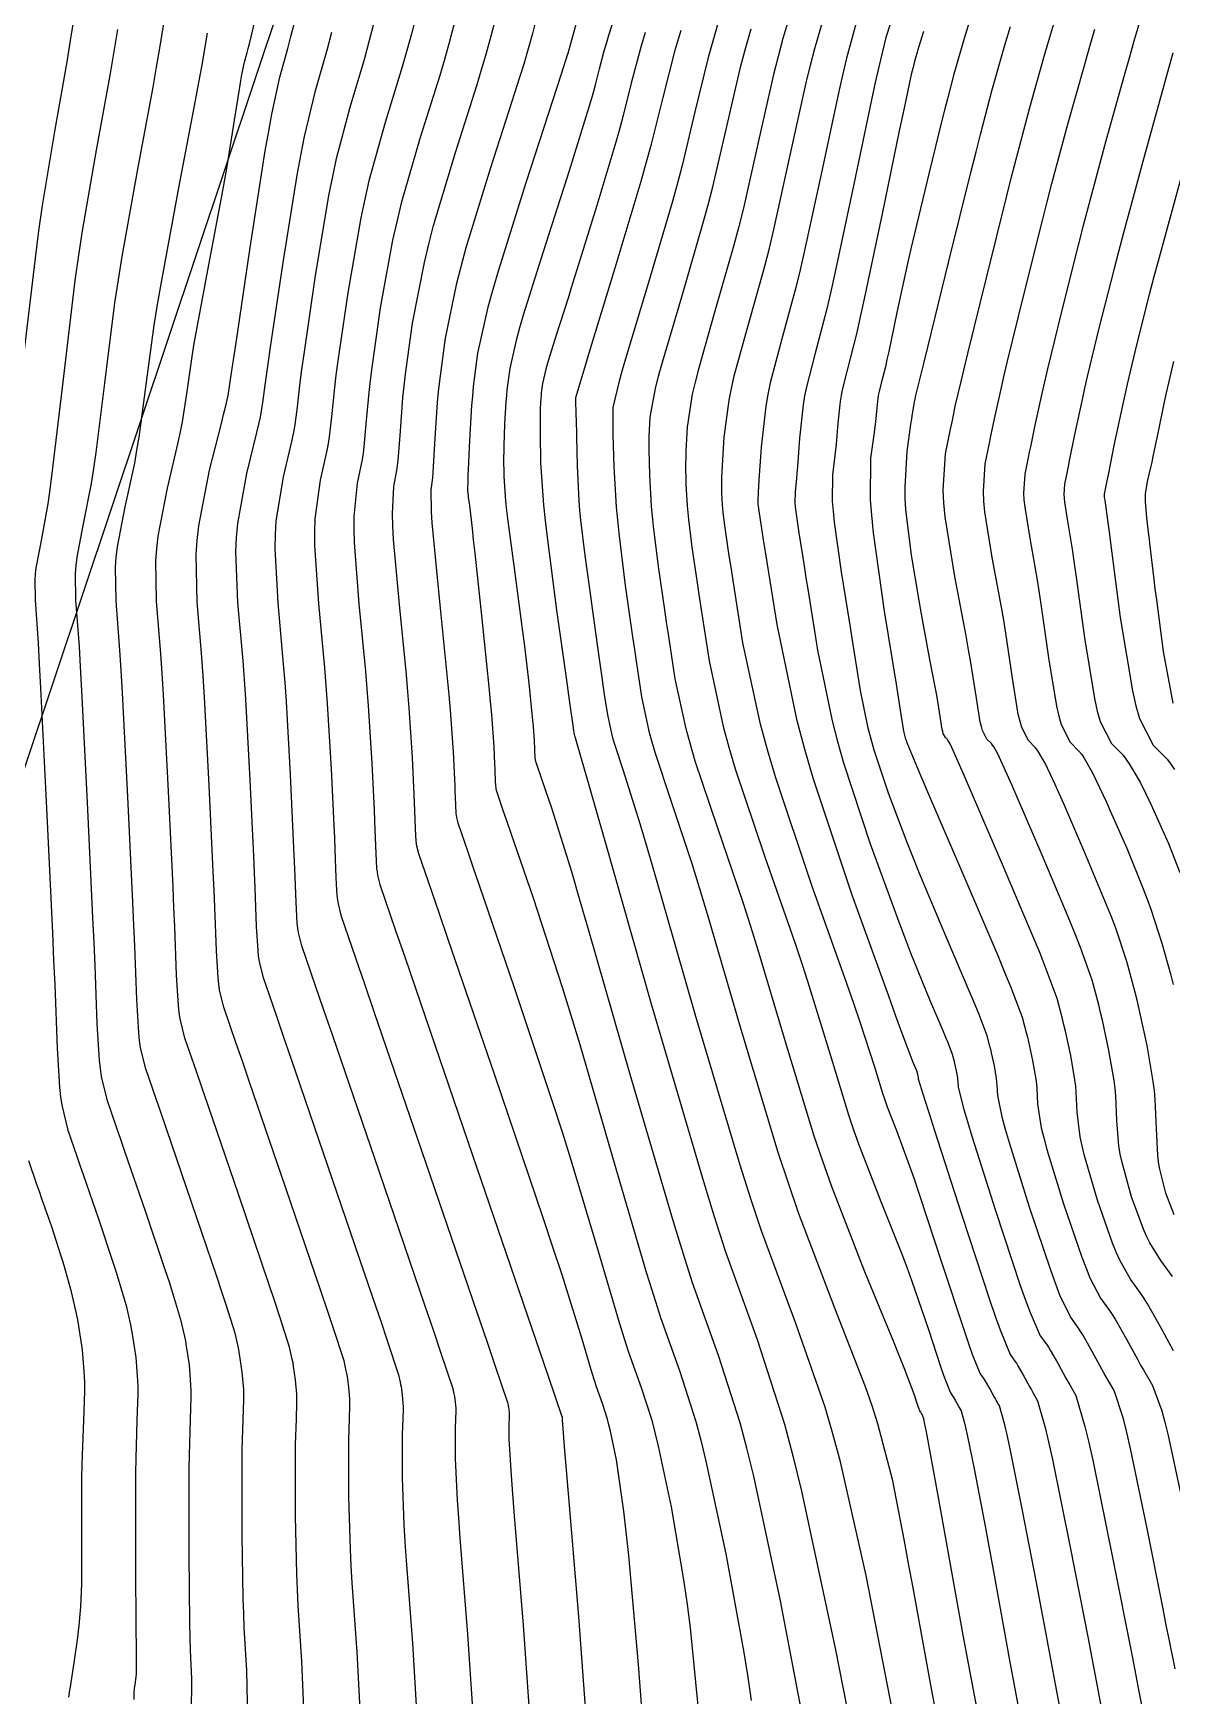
# Model space of a CAD drawing. Header units: metres. Extents: x 837475 to 838479, y 1189012 to 1191015.
# Drawn here: x 837688.6 to 837755.4, y 1189463.7 to 1189561.2 of the extents above; entities that cross this region are included whole.
import ezdxf

# ---------------------------------------------------------------- set-up
doc = ezdxf.new("R2010")
doc.units = ezdxf.units.M
doc.header["$LTSCALE"] = 0.3
for name, color, linetype in [('CORREDORVIA', 70, 'Continuous'), ('COTAS 10', 1, 'Continuous'), ('COTAS INT', 252, 'Continuous')]:
    doc.layers.add(name, color=color, linetype=linetype)

msp = doc.modelspace()

# ---------------------------------------------------------------- linework, layer by layer
at = {"layer": 'CORREDORVIA'}
msp.add_lwpolyline([(837910.67578, 1191000.96488), (838157.033, 1190996.193), (838237.174, 1190821.339), (838237.001, 1190602.875), (838240.0305, 1190437.1985), (838223.5365, 1190366.2715), (838212.196, 1190288.9195), (838227.642, 1189916.876), (838080.482, 1189451.8445), (837860.4834, 1189307.12351), (837593.19071, 1189234.39948), (837744.4868, 1189686.6093), (837750.277, 1189933.973), (837710.4905, 1190057.959), (837731.595, 1190134.414), (837885.383, 1190229.429), (837983.18356, 1190344.11971), (837817.55386, 1190502.18733), (837798.03286, 1190660.16958), (837963.57418, 1190795.98182)], close=True, dxfattribs=at)
at = {"layer": 'COTAS 10'}
for points in [[(837687.953, 1189541.189), (837688.76, 1189548.046), (837688.972, 1189549.659), (837689.18, 1189551.147), (837689.893, 1189555.489), (837690.638, 1189559.68), (837690.866, 1189561.073), (837691.104, 1189562.566)], [(837707.874, 1189461.746), (837707.641, 1189466.253), (837707.342, 1189470.311), (837707.283, 1189471.324), (837707.235, 1189472.288), (837707.148, 1189475.368), (837707.142, 1189477.75), (837707.145, 1189478.274), (837707.151, 1189478.74), (837707.188, 1189479.932), (837707.213, 1189480.711), (837707.211, 1189480.915), (837707.205, 1189481.115), (837707.15, 1189481.798), (837707.057, 1189482.43), (837707.027, 1189482.599), (837706.996, 1189482.764), (837706.865, 1189483.337), (837706.251, 1189485.239), (837705.915, 1189486.243), (837705.506, 1189487.453), (837703.43, 1189493.545), (837701.326, 1189499.689), (837700.899, 1189500.931), (837700.54, 1189501.976), (837699.808, 1189504.091), (837699.565, 1189505.097), (837699.515, 1189505.441), (837699.472, 1189505.814), (837699.376, 1189507.397), (837699.282, 1189509.961), (837699.24, 1189510.952), (837699.191, 1189512.065), (837698.956, 1189517.097), (837698.676, 1189522.296), (837698.599, 1189523.514), (837698.522, 1189524.635), (837698.244, 1189527.882), (837698.188, 1189530.659), (837698.251, 1189531.484), (837698.347, 1189532.333), (837698.98, 1189535.599), (837699.667, 1189538.355), (837699.798, 1189538.882), (837699.903, 1189539.306), (837700.071, 1189539.985), (837700.269, 1189541.324), (837700.55, 1189543.208), (837701.365, 1189548.671), (837702.246, 1189554.336), (837702.443, 1189555.506), (837702.62, 1189556.504), (837703.092, 1189558.671), (837703.569, 1189560.358), (837703.75, 1189561.054), (837703.952, 1189561.849)], [(837724.615, 1189459.069), (837724.139, 1189465.534), (837723.56, 1189471.926), (837723.417, 1189473.311), (837723.281, 1189474.53), (837722.852, 1189477.542), (837722.492, 1189479.218), (837722.4, 1189479.594), (837722.311, 1189479.932), (837722.018, 1189480.835), (837721.671, 1189481.812), (837721.549, 1189482.197), (837721.415, 1189482.631), (837720.835, 1189484.61), (837719.651, 1189488.386), (837719.135, 1189489.953), (837718.538, 1189491.745), (837715.704, 1189500.101), (837712.974, 1189508.075), (837712.443, 1189509.627), (837712.008, 1189510.895), (837711.248, 1189513.105), (837711.143, 1189513.541), (837711.121, 1189513.69), (837711.102, 1189513.851), (837711.061, 1189514.538), (837711.02, 1189515.649), (837711.002, 1189516.078), (837710.981, 1189516.561), (837710.879, 1189518.742), (837710.688, 1189521.657), (837710.61, 1189522.602), (837710.522, 1189523.606), (837710.113, 1189527.732), (837709.773, 1189531.54), (837709.727, 1189532.344), (837709.703, 1189533.04), (837709.79, 1189534.65), (837709.985, 1189535.698), (837710.028, 1189536.039), (837710.066, 1189536.403), (837710.166, 1189537.901), (837710.319, 1189539.873), (837710.391, 1189540.535), (837710.475, 1189541.248), (837710.887, 1189544.24), (837711.574, 1189547.794), (837711.831, 1189548.86), (837712.118, 1189549.962), (837713.398, 1189554.24), (837714.671, 1189558.245), (837714.954, 1189559.175), (837715.207, 1189560.027), (837715.867, 1189562.458)], [(837737.005, 1189562.201), (837736.342, 1189559.779), (837736.121, 1189558.861), (837735.886, 1189557.836), (837734.902, 1189553.243), (837733.875, 1189548.49), (837733.612, 1189547.365), (837733.358, 1189546.322), (837732.519, 1189543.243), (837731.862, 1189540.735), (837731.724, 1189540.052), (837731.604, 1189539.373), (837731.325, 1189536.963), (837731.201, 1189535.026), (837731.177, 1189534.645), (837731.159, 1189534.331), (837731.131, 1189533.761), (837731.14, 1189533.618), (837731.144, 1189533.574), (837731.149, 1189533.527), (837731.172, 1189533.342), (837731.353, 1189532.18), (837731.457, 1189531.517), (837731.585, 1189530.706), (837732.243, 1189526.545), (837733.411, 1189520.997), (837733.861, 1189519.311), (837734.365, 1189517.561), (837736.64, 1189510.699), (837738.791, 1189504.76), (837739.217, 1189503.591), (837739.57, 1189502.628), (837740.23, 1189500.866), (837740.378, 1189500.518), (837740.433, 1189500.386), (837740.482, 1189500.255), (837740.499, 1189500.19), (837740.509, 1189500.15), (837740.526, 1189500.07), (837740.54, 1189499.99), (837740.543, 1189499.97), (837740.545, 1189499.95), (837740.547, 1189499.886), (837740.935, 1189498.633), (837741.18, 1189497.865), (837741.484, 1189496.914), (837743.08, 1189491.956), (837744.726, 1189486.951), (837745.062, 1189485.969), (837745.346, 1189485.164), (837745.939, 1189483.715), (837746.217, 1189483.334), (837746.302, 1189483.201), (837746.391, 1189483.057), (837746.742, 1189482.44), (837747.092, 1189481.798), (837747.181, 1189481.639), (837747.267, 1189481.488), (837747.546, 1189481.009), (837747.995, 1189479.43), (837748.187, 1189478.586), (837748.409, 1189477.565), (837749.457, 1189472.407), (837750.507, 1189467.045), (837750.73, 1189465.895), (837750.924, 1189464.89), (837751.379, 1189462.471)], [(837755.455, 1189488.287), (837754.764, 1189489.234), (837754.118, 1189490.268), (837753.934, 1189490.652), (837753.748, 1189491.079), (837753.061, 1189492.974), (837752.501, 1189494.982), (837752.396, 1189495.481), (837752.312, 1189495.954), (837752.191, 1189497.453), (837752.132, 1189498.895), (837752.088, 1189499.332), (837752.031, 1189499.786), (837751.727, 1189501.56), (837751.342, 1189503.336), (837751.234, 1189503.792), (837751.127, 1189504.231), (837750.736, 1189505.683), (837750.059, 1189507.608), (837749.77, 1189508.344), (837749.438, 1189509.169), (837747.874, 1189512.884), (837746.341, 1189516.426), (837746.029, 1189517.142), (837745.764, 1189517.744), (837745.212, 1189518.96), (837744.971, 1189519.379), (837744.902, 1189519.477), (837744.832, 1189519.568), (837744.572, 1189519.832), (837744.316, 1189520.329), (837744.248, 1189520.567), (837744.182, 1189520.848), (837743.956, 1189522.223), (837743.628, 1189524.328), (837743.498, 1189525.069), (837743.352, 1189525.879), (837742.68, 1189529.377), (837742.12, 1189532.879), (837742.044, 1189533.692), (837742.002, 1189534.438), (837742.134, 1189536.564), (837742.44, 1189538.016), (837742.507, 1189538.337), (837742.566, 1189538.622), (837742.717, 1189539.357), (837743.057, 1189540.817), (837743.236, 1189541.56), (837743.452, 1189542.45), (837744.539, 1189546.884), (837745.736, 1189551.697), (837746.022, 1189552.826), (837746.289, 1189553.866), (837747.086, 1189556.884), (837747.958, 1189559.95), (837748.271, 1189561.021), (837748.615, 1189562.187)], [(837739.039, 1189462.801), (837738.748, 1189464.309), (837737.483, 1189470.759), (837735.979, 1189477.427), (837735.537, 1189479.072), (837735.084, 1189480.629), (837733.355, 1189485.528), (837731.363, 1189490.925), (837730.743, 1189492.797), (837730.094, 1189494.833), (837727.506, 1189503.55), (837725.161, 1189511.722), (837724.665, 1189513.415), (837724.236, 1189514.86), (837723.242, 1189518.022), (837722.761, 1189519.459), (837722.656, 1189519.817), (837722.563, 1189520.158), (837722.33, 1189521.245), (837722.147, 1189522.448), (837722.087, 1189522.861), (837722.022, 1189523.31), (837721.753, 1189525.219), (837721.456, 1189527.345), (837721.374, 1189527.93), (837721.293, 1189528.513), (837720.998, 1189530.606), (837720.753, 1189532.677), (837720.702, 1189533.247), (837720.658, 1189533.816), (837720.562, 1189535.855), (837720.521, 1189537.586), (837720.511, 1189537.96), (837720.503, 1189538.289), (837720.48, 1189539.097), (837720.468, 1189539.527), (837720.466, 1189539.618), (837720.465, 1189539.696), (837720.467, 1189539.875), (837720.823, 1189541.099), (837721.046, 1189541.837), (837721.322, 1189542.747), (837722.766, 1189547.471), (837724.289, 1189552.565), (837724.614, 1189553.707), (837724.898, 1189554.733), (837725.576, 1189557.471), (837726.315, 1189560.329), (837726.637, 1189561.43)], [(837755.49, 1189521.929), (837754.922, 1189524.965), (837754.529, 1189527.995), (837754.447, 1189528.639), (837754.377, 1189529.198), (837754.219, 1189530.51), (837754.127, 1189531.324), (837754.098, 1189531.569), (837754.067, 1189531.822), (837753.942, 1189532.805), (837753.866, 1189533.763), (837753.866, 1189534), (837753.876, 1189534.225), (837753.987, 1189534.936), (837754.189, 1189535.77), (837754.257, 1189536.073), (837754.329, 1189536.406), (837754.63, 1189537.871), (837754.972, 1189539.516), (837755.071, 1189539.964), (837755.171, 1189540.408), (837755.543, 1189541.984)], [(837690.727, 1189463.618), (837690.766, 1189463.901), (837690.811, 1189464.217), (837691.025, 1189465.624), (837691.242, 1189467.112), (837691.289, 1189467.479), (837691.33, 1189467.826), (837691.43, 1189468.915), (837691.476, 1189470.256), (837691.483, 1189470.761), (837691.488, 1189471.326), (837691.484, 1189473.849), (837691.489, 1189476.536), (837691.5, 1189477.204), (837691.515, 1189477.838), (837691.601, 1189479.849), (837691.657, 1189481.575), (837691.652, 1189482.029), (837691.639, 1189482.472), (837691.518, 1189483.985), (837691.312, 1189485.387), (837691.246, 1189485.76), (837691.175, 1189486.127), (837690.885, 1189487.397), (837690.513, 1189488.727), (837690.39, 1189489.132), (837690.259, 1189489.552), (837689.715, 1189491.202), (837689.143, 1189492.862), (837688.995, 1189493.289), (837688.851, 1189493.703), (837688.368, 1189495.078)]]:
    msp.add_lwpolyline(points, dxfattribs=at)
at = {"layer": 'COTAS INT'}
for points in [[(837722.293, 1189568.469), (837719.991, 1189560.054), (837719.985, 1189560.034), (837719.984, 1189560.029), (837719.983, 1189560.025), (837719.979, 1189560.012), (837719.601, 1189558.85), (837719.363, 1189558.12), (837717.52, 1189552.468), (837715.917, 1189547.346), (837715.586, 1189546.202), (837715.305, 1189545.177), (837714.696, 1189542.468), (837714.447, 1189540.508), (837714.392, 1189539.956), (837714.343, 1189539.399), (837714.216, 1189537.354), (837714.147, 1189535.652), (837714.134, 1189535.312), (837714.124, 1189535.028), (837714.11, 1189534.475), (837714.129, 1189534.22), (837714.139, 1189534.124), (837714.151, 1189534.017), (837714.215, 1189533.537), (837714.374, 1189532.182), (837714.447, 1189531.522), (837714.532, 1189530.74), (837714.944, 1189526.886), (837715.352, 1189522.904), (837715.435, 1189522.041), (837715.505, 1189521.281), (837715.648, 1189519.4), (837715.697, 1189518.359), (837715.707, 1189518.129), (837715.716, 1189517.924), (837715.735, 1189517.394), (837715.755, 1189517.066), (837715.764, 1189516.989), (837715.774, 1189516.918), (837715.824, 1189516.71), (837716.187, 1189515.656), (837716.394, 1189515.051), (837716.648, 1189514.31), (837717.951, 1189510.506), (837719.657, 1189505.27), (837720.166, 1189503.628), (837720.69, 1189501.902), (837722.712, 1189494.971), (837724.594, 1189488.543), (837725.029, 1189487.133), (837725.426, 1189485.884), (837726.553, 1189482.712), (837727.506, 1189479.78), (837727.794, 1189478.683), (837728.093, 1189477.461), (837729.26, 1189472.019), (837730.319, 1189466.231), (837730.549, 1189464.792), (837730.752, 1189463.424)], [(837711.754, 1189564.904), (837710.813, 1189561.204), (837710.545, 1189560.229), (837710.275, 1189559.276), (837709.275, 1189556.012), (837708.319, 1189552.579), (837708.076, 1189551.519), (837707.843, 1189550.411), (837707.078, 1189546.012), (837706.505, 1189542.032), (837706.392, 1189541.187), (837706.299, 1189540.454), (837706.128, 1189538.735), (837706.001, 1189537.564), (837705.936, 1189537.176), (837705.857, 1189536.76), (837705.466, 1189535.03), (837705.16, 1189532.757), (837705.136, 1189532), (837705.139, 1189531.188), (837705.365, 1189527.792), (837705.722, 1189524.018), (837705.805, 1189522.966), (837705.883, 1189521.913), (837706.11, 1189518.084), (837706.265, 1189514.762), (837706.297, 1189514.028), (837706.325, 1189513.374), (837706.387, 1189511.682), (837706.45, 1189510.636), (837706.479, 1189510.39), (837706.512, 1189510.163), (837706.672, 1189509.499), (837707.554, 1189506.939), (837708.042, 1189505.517), (837708.635, 1189503.785), (837711.66, 1189494.951), (837714.655, 1189486.193), (837715.23, 1189484.509), (837715.694, 1189483.147), (837716.453, 1189480.901), (837716.488, 1189480.747), (837716.496, 1189480.702), (837716.505, 1189480.656), (837716.53, 1189480.486), (837716.544, 1189480.301), (837716.546, 1189480.247), (837716.547, 1189480.192), (837716.54, 1189479.982), (837716.53, 1189479.66), (837716.528, 1189479.534), (837716.527, 1189479.392), (837716.529, 1189478.749), (837716.661, 1189476.62), (837716.743, 1189475.542), (837716.844, 1189474.251), (837717.372, 1189467.827), (837717.856, 1189460.882)], [(837733.715, 1189564.62), (837732.609, 1189560.933), (837732.328, 1189559.889), (837732.057, 1189558.833), (837731.172, 1189554.934), (837730.284, 1189550.987), (837730.013, 1189549.902), (837729.731, 1189548.819), (837728.618, 1189544.934), (837727.646, 1189541.54), (837727.452, 1189540.766), (837727.291, 1189540.064), (837726.982, 1189538.128), (837726.912, 1189536.724), (837726.902, 1189536.358), (837726.896, 1189536), (837726.907, 1189534.79), (837726.985, 1189533.524), (837727.021, 1189533.132), (837727.063, 1189532.721), (837727.266, 1189531.087), (837727.57, 1189529), (837727.675, 1189528.303), (837727.789, 1189527.555), (837728.278, 1189524.425), (837729.109, 1189520.56), (837729.438, 1189519.349), (837729.811, 1189518.077), (837731.518, 1189512.971), (837733.319, 1189507.835), (837733.751, 1189506.543), (837734.155, 1189505.307), (837735.372, 1189501.315), (837736.454, 1189497.789), (837736.772, 1189496.848), (837737.099, 1189495.922), (837738.344, 1189492.705), (837739.561, 1189489.655), (837739.871, 1189488.835), (837740.167, 1189488.026), (837741.139, 1189485.193), (837741.876, 1189482.947), (837742.026, 1189482.507), (837742.152, 1189482.147), (837742.409, 1189481.507), (837742.522, 1189481.352), (837742.557, 1189481.299), (837742.593, 1189481.24), (837742.735, 1189480.99), (837742.877, 1189480.729), (837742.913, 1189480.665), (837742.948, 1189480.604), (837743.061, 1189480.409), (837743.243, 1189479.769), (837743.321, 1189479.426), (837743.411, 1189479.012), (837743.836, 1189476.92), (837744.461, 1189473.637), (837744.676, 1189472.472), (837744.911, 1189471.196), (837745.911, 1189465.663), (837746.878, 1189460.562)], [(837696.589, 1189563.772), (837696.045, 1189560.366), (837695.854, 1189559.263), (837695.645, 1189558.09), (837694.743, 1189553.278), (837693.827, 1189548.148), (837693.609, 1189546.775), (837693.407, 1189545.423), (837692.806, 1189540.71), (837692.309, 1189536.645), (837692.172, 1189535.7), (837692.035, 1189534.835), (837691.545, 1189532.364), (837691.183, 1189530.5), (837691.127, 1189530.017), (837691.091, 1189529.548), (837691.122, 1189527.972), (837691.322, 1189525.252), (837691.392, 1189524.061), (837691.469, 1189522.68), (837691.802, 1189516.11), (837692.117, 1189509.367), (837692.183, 1189507.877), (837692.239, 1189506.549), (837692.365, 1189503.113), (837692.493, 1189500.991), (837692.551, 1189500.492), (837692.619, 1189500.031), (837692.944, 1189498.683), (837693.527, 1189497.012), (837693.757, 1189496.346), (837694.016, 1189495.593), (837695.201, 1189492.139), (837696.358, 1189488.713), (837696.6, 1189487.976), (837696.808, 1189487.332), (837697.277, 1189485.773), (837697.503, 1189484.782), (837697.558, 1189484.496), (837697.61, 1189484.205), (837697.771, 1189483.11), (837697.865, 1189481.929), (837697.876, 1189481.583), (837697.88, 1189481.229), (837697.836, 1189479.882), (837697.772, 1189477.82), (837697.763, 1189477.014), (837697.757, 1189476.107), (837697.767, 1189471.986), (837697.809, 1189467.956), (837697.824, 1189467.106), (837697.84, 1189466.371), (837697.91, 1189464.68), (837697.891, 1189462.611)], [(837713.811, 1189563.681), (837713.01, 1189560.615), (837712.75, 1189559.702), (837712.473, 1189558.76), (837711.337, 1189555.126), (837710.218, 1189551.271), (837709.954, 1189550.189), (837709.708, 1189549.102), (837708.983, 1189545.126), (837708.49, 1189541.64), (837708.391, 1189540.861), (837708.309, 1189540.163), (837708.147, 1189538.318), (837708.034, 1189536.983), (837707.982, 1189536.607), (837707.921, 1189536.229), (837707.628, 1189534.84), (837707.431, 1189532.898), (837707.432, 1189532.172), (837707.456, 1189531.364), (837707.739, 1189527.762), (837708.122, 1189523.812), (837708.208, 1189522.784), (837708.285, 1189521.785), (837708.494, 1189518.413), (837708.623, 1189515.662), (837708.65, 1189515.053), (837708.673, 1189514.512), (837708.724, 1189513.11), (837708.776, 1189512.244), (837708.8, 1189512.04), (837708.828, 1189511.852), (837708.96, 1189511.302), (837709.891, 1189508.594), (837710.422, 1189507.045), (837711.072, 1189505.15), (837714.403, 1189495.419), (837718.842, 1189482.449), (837719.648, 1189480.089), (837719.652, 1189480.074), (837719.653, 1189480.07), (837719.654, 1189480.065), (837719.656, 1189480.048), (837719.658, 1189480.03), (837719.658, 1189480.019), (837719.657, 1189479.998), (837719.656, 1189479.966), (837719.656, 1189479.876), (837719.803, 1189478.064), (837719.896, 1189476.948), (837720.011, 1189475.565), (837720.615, 1189468.351), (837721.184, 1189460.594)], [(837754.21, 1189564.219), (837753.193, 1189560.783), (837752.905, 1189559.786), (837752.615, 1189558.768), (837751.543, 1189554.924), (837750.481, 1189550.972), (837750.197, 1189549.886), (837749.917, 1189548.804), (837748.94, 1189544.924), (837748.124, 1189541.555), (837747.945, 1189540.794), (837747.786, 1189540.108), (837747.38, 1189538.252), (837747.124, 1189536.979), (837747.059, 1189536.66), (837746.997, 1189536.356), (837746.793, 1189535.378), (837746.724, 1189534.263), (837746.746, 1189533.872), (837746.786, 1189533.445), (837747.079, 1189531.609), (837747.497, 1189529.275), (837747.615, 1189528.534), (837747.735, 1189527.753), (837748.176, 1189524.594), (837748.644, 1189521.752), (837748.78, 1189521.172), (837748.92, 1189520.681), (837749.449, 1189519.653), (837749.986, 1189519.107), (837750.13, 1189518.919), (837750.273, 1189518.716), (837750.772, 1189517.851), (837751.376, 1189516.584), (837751.583, 1189516.127), (837751.809, 1189515.624), (837752.77, 1189513.425), (837753.742, 1189511.05), (837753.975, 1189510.437), (837754.191, 1189509.842), (837754.838, 1189507.854), (837755.353, 1189505.968), (837755.486, 1189505.438)], [(837733.838, 1189462.082), (837732.465, 1189469.257), (837730.893, 1189476.583), (837730.491, 1189478.227), (837730.103, 1189479.704), (837728.82, 1189483.651), (837727.304, 1189487.921), (837726.769, 1189489.601), (837726.183, 1189491.499), (837723.651, 1189500.151), (837721.209, 1189508.659), (837720.681, 1189510.465), (837720.217, 1189512.033), (837719.074, 1189515.708), (837718.485, 1189517.428), (837718.37, 1189517.763), (837718.276, 1189518.036), (837718.112, 1189518.513), (837718.09, 1189518.607), (837718.085, 1189518.639), (837718.081, 1189518.674), (837718.072, 1189518.822), (837718.063, 1189519.062), (837718.059, 1189519.154), (837718.055, 1189519.258), (837718.033, 1189519.729), (837717.968, 1189520.579), (837717.936, 1189520.922), (837717.899, 1189521.313), (837717.714, 1189523.113), (837717.447, 1189525.428), (837717.358, 1189526.144), (837717.261, 1189526.891), (837716.857, 1189529.859), (837716.492, 1189532.62), (837716.42, 1189533.238), (837716.361, 1189533.792), (837716.253, 1189535.262), (837716.244, 1189536.37), (837716.247, 1189536.696), (837716.253, 1189537.03), (837716.293, 1189538.304), (837716.374, 1189539.615), (837716.406, 1189539.972), (837716.441, 1189540.326), (837716.601, 1189541.582), (837716.992, 1189543.322), (837717.173, 1189543.981), (837717.386, 1189544.717), (837718.418, 1189548.014), (837719.543, 1189551.488), (837719.814, 1189552.335), (837720.067, 1189553.132), (837720.837, 1189555.595), (837721.391, 1189557.443), (837721.508, 1189557.852), (837721.61, 1189558.217), (837721.846, 1189559.163), (837722.125, 1189560.213), (837722.253, 1189560.643), (837722.402, 1189561.133), (837723.127, 1189563.409)], [(837749.242, 1189460.917), (837748.645, 1189464.067), (837747.917, 1189468.043), (837747.703, 1189469.183), (837747.484, 1189470.341), (837746.647, 1189474.664), (837745.91, 1189478.289), (837745.754, 1189479.006), (837745.619, 1189479.6), (837745.304, 1189480.709), (837745.107, 1189481.046), (837745.047, 1189481.152), (837744.985, 1189481.264), (837744.738, 1189481.715), (837744.492, 1189482.149), (837744.429, 1189482.25), (837744.37, 1189482.343), (837744.174, 1189482.611), (837743.728, 1189483.72), (837743.51, 1189484.344), (837743.25, 1189485.105), (837741.973, 1189488.998), (837740.62, 1189493.113), (837740.314, 1189494.015), (837740.037, 1189494.813), (837739.282, 1189496.838), (837738.742, 1189498.233), (837738.601, 1189498.634), (837738.463, 1189499.042), (837737.994, 1189500.57), (837737.153, 1189503.169), (837736.78, 1189504.252), (837736.346, 1189505.493), (837734.277, 1189511.288), (837732.161, 1189517.616), (837731.699, 1189519.193), (837731.29, 1189520.695), (837730.261, 1189525.485), (837729.687, 1189529.13), (837729.566, 1189529.91), (837729.461, 1189530.59), (837729.219, 1189532.215), (837729.106, 1189533.124), (837729.082, 1189533.353), (837729.062, 1189533.571), (837729.019, 1189534.276), (837729.027, 1189535.166), (837729.039, 1189535.501), (837729.056, 1189535.875), (837729.154, 1189537.546), (837729.447, 1189539.718), (837729.588, 1189540.409), (837729.754, 1189541.137), (837730.569, 1189544.089), (837731.544, 1189547.57), (837731.813, 1189548.633), (837732.08, 1189549.739), (837733.037, 1189554.089), (837733.971, 1189558.335), (837734.225, 1189559.375), (837734.475, 1189560.356), (837735.36, 1189563.41)], [(837704.546, 1189462.035), (837704.397, 1189465.729), (837704.175, 1189468.998), (837704.13, 1189469.918), (837704.093, 1189470.844), (837704.021, 1189474.241), (837704.014, 1189477.202), (837704.018, 1189477.854), (837704.025, 1189478.433), (837704.071, 1189479.915), (837704.102, 1189480.884), (837704.099, 1189481.138), (837704.092, 1189481.387), (837704.024, 1189482.235), (837703.908, 1189483.022), (837703.871, 1189483.231), (837703.831, 1189483.437), (837703.669, 1189484.149), (837703.103, 1189485.937), (837702.81, 1189486.821), (837702.457, 1189487.873), (837700.687, 1189493.076), (837698.889, 1189498.323), (837698.518, 1189499.403), (837698.202, 1189500.321), (837697.52, 1189502.289), (837697.25, 1189503.408), (837697.194, 1189503.791), (837697.145, 1189504.206), (837697.039, 1189505.969), (837696.935, 1189508.824), (837696.888, 1189509.927), (837696.833, 1189511.166), (837696.572, 1189516.768), (837696.274, 1189522.424), (837696.197, 1189523.696), (837696.122, 1189524.84), (837695.87, 1189527.912), (837695.823, 1189530.293), (837695.878, 1189531.002), (837695.962, 1189531.733), (837696.509, 1189534.551), (837697.134, 1189537.222), (837697.267, 1189537.86), (837697.383, 1189538.453), (837697.659, 1189540.231), (837697.953, 1189542.276), (837698.081, 1189543.038), (837698.229, 1189543.885), (837698.933, 1189547.654), (837699.673, 1189551.586), (837699.844, 1189552.537), (837700, 1189553.427), (837700.443, 1189556.144), (837700.744, 1189558.082), (837700.811, 1189558.482), (837700.872, 1189558.822), (837701.031, 1189559.557), (837701.19, 1189560.119), (837701.25, 1189560.351), (837701.317, 1189560.616), (837701.619, 1189561.849)], [(837714.529, 1189461.17), (837714.128, 1189467.302), (837713.677, 1189472.938), (837713.59, 1189474.136), (837713.519, 1189475.176), (837713.402, 1189477.622), (837713.399, 1189478.845), (837713.401, 1189479.114), (837713.403, 1189479.353), (837713.423, 1189479.965), (837713.435, 1189480.365), (837713.434, 1189480.47), (837713.431, 1189480.573), (837713.403, 1189480.923), (837713.356, 1189481.248), (837713.34, 1189481.334), (837713.324, 1189481.419), (837713.257, 1189481.713), (837712.546, 1189483.844), (837712.125, 1189485.087), (837711.605, 1189486.613), (837708.917, 1189494.482), (837706.199, 1189502.419), (837705.661, 1189503.988), (837705.216, 1189505.285), (837704.384, 1189507.697), (837704.196, 1189508.474), (837704.157, 1189508.741), (837704.124, 1189509.029), (837704.05, 1189510.254), (837703.978, 1189512.237), (837703.945, 1189513.003), (837703.907, 1189513.863), (837703.725, 1189517.755), (837703.481, 1189522.04), (837703.403, 1189523.149), (837703.322, 1189524.223), (837702.991, 1189527.822), (837702.822, 1189531.012), (837702.841, 1189531.828), (837702.889, 1189532.616), (837703.304, 1189535.219), (837703.794, 1189537.292), (837703.89, 1189537.744), (837703.968, 1189538.145), (837704.109, 1189539.152), (837704.289, 1189540.744), (837704.393, 1189541.513), (837704.52, 1189542.424), (837705.174, 1189546.899), (837705.977, 1189551.719), (837706.198, 1189552.848), (837706.419, 1189553.887), (837707.214, 1189556.899), (837708.077, 1189559.791), (837708.341, 1189560.756), (837708.616, 1189561.792)], [(837718.239, 1189562.475), (837717.923, 1189561.235), (837717.404, 1189559.438), (837717.159, 1189558.647), (837716.87, 1189557.729), (837715.459, 1189553.354), (837714.017, 1189548.654), (837713.709, 1189547.531), (837713.439, 1189546.485), (837712.792, 1189543.354), (837712.46, 1189540.856), (837712.39, 1189540.21), (837712.329, 1189539.583), (837712.185, 1189537.484), (837712.099, 1189535.822), (837712.074, 1189535.47), (837712.048, 1189535.166), (837711.952, 1189534.46), (837711.974, 1189533.181), (837712.022, 1189532.516), (837712.09, 1189531.716), (837712.487, 1189527.702), (837712.921, 1189523.401), (837713.012, 1189522.419), (837713.09, 1189521.529), (837713.264, 1189519.071), (837713.339, 1189517.46), (837713.355, 1189517.104), (837713.368, 1189516.787), (837713.398, 1189515.966), (837713.429, 1189515.459), (837713.442, 1189515.339), (837713.459, 1189515.229), (837713.536, 1189514.907), (837714.098, 1189513.275), (837714.418, 1189512.339), (837714.811, 1189511.193), (837716.828, 1189505.303), (837719.098, 1189498.508), (837719.65, 1189496.79), (837720.17, 1189495.144), (837721.774, 1189489.791), (837723.004, 1189485.587), (837723.289, 1189484.665), (837723.549, 1189483.848), (837724.285, 1189481.774), (837724.908, 1189479.856), (837725.097, 1189479.139), (837725.292, 1189478.34), (837726.056, 1189474.781), (837726.8, 1189470.38), (837726.983, 1189469.052), (837727.156, 1189467.675), (837727.697, 1189462.304)], [(837728.876, 1189562.088), (837728.534, 1189560.916), (837728.229, 1189559.83), (837727.441, 1189556.626), (837726.693, 1189553.485), (837726.414, 1189552.439), (837726.103, 1189551.316), (837724.717, 1189546.626), (837723.43, 1189542.344), (837723.181, 1189541.48), (837722.979, 1189540.754), (837722.639, 1189539.293), (837722.623, 1189538.423), (837722.626, 1189538.071), (837722.633, 1189537.67), (837722.682, 1189535.819), (837722.829, 1189533.43), (837722.897, 1189532.69), (837722.976, 1189531.915), (837723.36, 1189528.832), (837723.786, 1189525.82), (837723.892, 1189525.09), (837723.993, 1189524.404), (837724.312, 1189522.305), (837724.745, 1189520.292), (837724.917, 1189519.661), (837725.111, 1189518.998), (837726, 1189516.338), (837727.264, 1189512.519), (837727.694, 1189511.124), (837728.159, 1189509.584), (837730.128, 1189502.805), (837732.307, 1189495.596), (837732.904, 1189493.784), (837733.498, 1189492.053), (837735.623, 1189486.466), (837737.426, 1189481.843), (837737.817, 1189480.719), (837738.163, 1189479.663), (837739.022, 1189476.411), (837739.718, 1189472.766), (837739.96, 1189471.461), (837740.223, 1189470.029), (837741.352, 1189463.79), (837742.486, 1189457.976)], [(837738.907, 1189561.841), (837738.651, 1189560.992), (837738.208, 1189559.201), (837738.018, 1189558.347), (837737.8, 1189557.338), (837736.767, 1189552.397), (837735.67, 1189547.242), (837735.412, 1189546.096), (837735.172, 1189545.073), (837734.47, 1189542.397), (837733.982, 1189540.501), (837733.877, 1189539.969), (837733.786, 1189539.434), (837733.569, 1189537.478), (837733.452, 1189535.797), (837733.424, 1189535.436), (837733.398, 1189535.12), (837733.321, 1189534.356), (837733.314, 1189533.697), (837733.333, 1189533.448), (837733.361, 1189533.17), (837733.535, 1189531.924), (837733.845, 1189529.996), (837733.958, 1189529.288), (837734.082, 1189528.505), (837734.631, 1189525.046), (837735.485, 1189520.898), (837735.802, 1189519.68), (837736.153, 1189518.433), (837737.715, 1189513.676), (837739.339, 1189509.263), (837739.731, 1189508.232), (837740.097, 1189507.284), (837741.207, 1189504.549), (837741.986, 1189502.722), (837742.142, 1189502.346), (837742.273, 1189502.026), (837742.533, 1189501.341), (837742.625, 1189500.998), (837742.65, 1189500.894), (837742.676, 1189500.787), (837742.766, 1189500.368), (837742.838, 1189499.949), (837742.852, 1189499.842), (837742.862, 1189499.739), (837742.876, 1189499.399), (837743.211, 1189498.097), (837743.423, 1189497.388), (837743.688, 1189496.528), (837745.076, 1189492.16), (837746.53, 1189487.776), (837746.836, 1189486.906), (837747.1, 1189486.185), (837747.704, 1189484.818), (837748.065, 1189484.325), (837748.175, 1189484.153), (837748.29, 1189483.966), (837748.745, 1189483.165), (837749.2, 1189482.332), (837749.316, 1189482.126), (837749.426, 1189481.93), (837749.789, 1189481.309), (837750.324, 1189479.501), (837750.544, 1189478.556), (837750.795, 1189477.42), (837751.961, 1189471.712), (837753.082, 1189466.015), (837753.305, 1189464.885), (837753.49, 1189463.949), (837753.841, 1189462.184)], [(837743.544, 1189561.95), (837743.244, 1189560.945), (837742.629, 1189558.844), (837742.253, 1189557.395), (837742.103, 1189556.802), (837741.933, 1189556.125), (837741.156, 1189552.988), (837740.32, 1189549.5), (837740.113, 1189548.603), (837739.916, 1189547.736), (837739.294, 1189544.85), (837738.816, 1189542.577), (837738.71, 1189542.095), (837738.616, 1189541.678), (837738.371, 1189540.706), (837738.227, 1189540.147), (837738.197, 1189539.991), (837738.17, 1189539.833), (837738.106, 1189539.257), (837738.028, 1189538.45), (837737.993, 1189538.147), (837737.952, 1189537.81), (837737.752, 1189536.304), (837737.728, 1189533.877), (837737.798, 1189532.959), (837737.9, 1189531.934), (837738.542, 1189527.344), (837739.239, 1189523.047), (837739.487, 1189521.519), (837739.684, 1189520.297), (837739.734, 1189520.053), (837739.753, 1189519.981), (837739.774, 1189519.908), (837739.866, 1189519.628), (837740.435, 1189518.268), (837740.757, 1189517.514), (837741.15, 1189516.596), (837743.162, 1189511.916), (837745.202, 1189507.13), (837745.612, 1189506.145), (837745.955, 1189505.307), (837746.634, 1189503.512), (837746.876, 1189502.614), (837746.942, 1189502.343), (837747.009, 1189502.062), (837747.247, 1189500.964), (837747.435, 1189499.868), (837747.47, 1189499.587), (837747.497, 1189499.317), (837747.534, 1189498.426), (837747.761, 1189497.025), (837747.909, 1189496.434), (837748.094, 1189495.755), (837749.068, 1189492.567), (837750.139, 1189489.428), (837750.385, 1189488.779), (837750.609, 1189488.226), (837751.234, 1189487.026), (837751.76, 1189486.306), (837751.921, 1189486.056), (837752.089, 1189485.783), (837752.752, 1189484.615), (837753.416, 1189483.401), (837753.584, 1189483.1), (837753.746, 1189482.814), (837754.274, 1189481.908), (837754.831, 1189480.406), (837755.011, 1189479.744), (837755.202, 1189478.975), (837755.987, 1189475.311)], [(837693.575, 1189561.466), (837693.36, 1189560.168), (837693.142, 1189558.885), (837692.318, 1189554.384), (837691.504, 1189549.648), (837691.291, 1189548.217), (837691.083, 1189546.734), (837690.38, 1189540.949), (837689.771, 1189535.74), (837689.624, 1189534.621), (837689.486, 1189533.641), (837689.063, 1189531.271), (837688.793, 1189529.884), (837688.752, 1189529.524), (837688.725, 1189529.175), (837688.748, 1189528.003), (837688.922, 1189525.457), (837688.99, 1189524.243), (837689.067, 1189522.807), (837689.418, 1189515.782), (837689.759, 1189508.468), (837689.831, 1189506.851), (837689.892, 1189505.411), (837690.028, 1189501.685), (837690.167, 1189499.384), (837690.23, 1189498.842), (837690.303, 1189498.342), (837690.656, 1189496.881), (837691.189, 1189495.357), (837691.376, 1189494.818), (837691.58, 1189494.227), (837692.458, 1189491.67), (837693.308, 1189489.132), (837693.495, 1189488.554), (837693.66, 1189488.03), (837694.081, 1189486.585), (837694.339, 1189485.455), (837694.402, 1189485.128), (837694.461, 1189484.796), (837694.644, 1189483.548), (837694.752, 1189482.201), (837694.764, 1189481.806), (837694.768, 1189481.402), (837694.719, 1189479.866), (837694.645, 1189477.609), (837694.634, 1189476.751), (837694.627, 1189475.792), (837694.635, 1189471.487), (837694.661, 1189467.466), (837694.665, 1189466.687), (837694.668, 1189466.051), (837694.667, 1189464.962), (837694.652, 1189464.795), (837694.646, 1189464.743), (837694.639, 1189464.687), (837694.606, 1189464.46), (837694.573, 1189464.245), (837694.566, 1189464.197), (837694.56, 1189464.154), (837694.547, 1189464.038), (837694.541, 1189463.95), (837694.541, 1189463.896), (837694.543, 1189463.792), (837694.536, 1189463.48)], [(837701.219, 1189462.323), (837701.153, 1189465.204), (837701.007, 1189467.685), (837700.977, 1189468.512), (837700.951, 1189469.4), (837700.894, 1189473.113), (837700.885, 1189476.655), (837700.89, 1189477.434), (837700.898, 1189478.126), (837700.953, 1189479.899), (837700.991, 1189481.056), (837700.988, 1189481.361), (837700.978, 1189481.658), (837700.897, 1189482.673), (837700.759, 1189483.613), (837700.715, 1189483.863), (837700.667, 1189484.109), (837700.473, 1189484.961), (837699.956, 1189486.635), (837699.705, 1189487.398), (837699.407, 1189488.293), (837697.944, 1189492.607), (837696.453, 1189496.958), (837696.138, 1189497.875), (837695.865, 1189498.666), (837695.232, 1189500.486), (837694.934, 1189501.719), (837694.872, 1189502.142), (837694.819, 1189502.599), (837694.702, 1189504.541), (837694.587, 1189507.686), (837694.535, 1189508.902), (837694.475, 1189510.267), (837694.187, 1189516.439), (837693.872, 1189522.552), (837693.794, 1189523.878), (837693.722, 1189525.046), (837693.496, 1189527.942), (837693.457, 1189529.921), (837693.503, 1189530.51), (837693.572, 1189531.117), (837694.027, 1189533.458), (837694.585, 1189536.028), (837694.72, 1189536.78), (837694.846, 1189537.549), (837695.232, 1189540.47), (837695.731, 1189544.111), (837695.928, 1189545.333), (837696.15, 1189546.648), (837697.168, 1189552.172), (837698.149, 1189557.295), (837698.348, 1189558.357), (837698.516, 1189559.265), (837698.863, 1189561.257)], [(837706.136, 1189561.283), (837705.879, 1189560.307), (837705.153, 1189557.785), (837704.52, 1189555.196), (837704.321, 1189554.177), (837704.112, 1189553.027), (837703.269, 1189547.785), (837702.535, 1189542.816), (837702.394, 1189541.838), (837702.279, 1189541.034), (837702.09, 1189539.569), (837701.936, 1189538.725), (837701.844, 1189538.313), (837701.73, 1189537.823), (837701.142, 1189535.409), (837700.618, 1189532.474), (837700.546, 1189531.656), (837700.505, 1189530.835), (837700.618, 1189527.852), (837700.922, 1189524.429), (837701.001, 1189523.331), (837701.078, 1189522.168), (837701.341, 1189517.426), (837701.549, 1189512.964), (837701.593, 1189511.978), (837701.63, 1189511.099), (837701.713, 1189508.826), (837701.798, 1189507.421), (837701.836, 1189507.091), (837701.881, 1189506.786), (837702.096, 1189505.894), (837702.878, 1189503.63), (837703.28, 1189502.46), (837703.762, 1189501.054), (837706.174, 1189494.013), (837708.556, 1189487.033), (837709.02, 1189485.665), (837709.399, 1189484.542), (837710.061, 1189482.525), (837710.16, 1189482.092), (837710.184, 1189481.967), (837710.206, 1189481.839), (837710.277, 1189481.36), (837710.318, 1189480.844), (837710.323, 1189480.693), (837710.324, 1189480.538), (837710.305, 1189479.949), (837710.277, 1189479.046), (837710.273, 1189478.694), (837710.271, 1189478.297), (837710.275, 1189476.495), (837710.377, 1189473.732), (837710.437, 1189472.73), (837710.509, 1189471.625), (837710.884, 1189466.778), (837711.201, 1189461.458)], [(837724.528, 1189561.292), (837724.271, 1189560.428), (837723.711, 1189558.317), (837723.236, 1189556.416), (837723.031, 1189555.683), (837722.796, 1189554.861), (837721.683, 1189551.146), (837720.516, 1189547.362), (837720.247, 1189546.496), (837720.001, 1189545.71), (837719.304, 1189543.524), (837718.85, 1189542.074), (837718.757, 1189541.751), (837718.677, 1189541.461), (837718.505, 1189540.696), (837718.435, 1189540.143), (837718.419, 1189539.987), (837718.405, 1189539.831), (837718.37, 1189539.254), (837718.359, 1189538.408), (837718.361, 1189538.08), (837718.364, 1189537.713), (837718.396, 1189536.049), (837718.567, 1189533.549), (837718.658, 1189532.654), (837718.769, 1189531.671), (837719.329, 1189527.387), (837719.889, 1189523.418), (837720.091, 1189521.984), (837720.301, 1189520.493), (837720.311, 1189520.426), (837720.32, 1189520.365), (837720.347, 1189520.185), (837720.382, 1189520.023), (837720.396, 1189519.973), (837720.411, 1189519.919), (837720.483, 1189519.705), (837721.208, 1189517.202), (837721.636, 1189515.705), (837722.163, 1189513.86), (837724.884, 1189504.295), (837727.882, 1189494.071), (837728.582, 1189491.81), (837729.227, 1189489.798), (837731.088, 1189484.589), (837732.7, 1189479.628), (837733.187, 1189477.771), (837733.693, 1189475.705), (837735.669, 1189466.496), (837737.357, 1189457.932)], [(837744.514, 1189460.207), (837743.178, 1189467.259), (837741.904, 1189474.349), (837741.65, 1189475.76), (837741.438, 1189476.933), (837741.026, 1189479.176), (837740.912, 1189479.736), (837740.888, 1189479.847), (837740.867, 1189479.938), (837740.819, 1189480.109), (837740.788, 1189480.161), (837740.779, 1189480.178), (837740.769, 1189480.195), (837740.731, 1189480.265), (837740.693, 1189480.332), (837740.684, 1189480.347), (837740.674, 1189480.362), (837740.644, 1189480.403), (837740.575, 1189480.574), (837740.542, 1189480.67), (837740.502, 1189480.788), (837740.304, 1189481.389), (837739.715, 1189482.94), (837739.427, 1189483.656), (837739.086, 1189484.497), (837737.405, 1189488.571), (837735.455, 1189493.612), (837734.944, 1189495.063), (837734.445, 1189496.537), (837732.75, 1189502.06), (837731.157, 1189507.446), (837730.722, 1189508.834), (837730.291, 1189510.177), (837728.759, 1189514.655), (837727.461, 1189518.537), (837727.178, 1189519.505), (837726.927, 1189520.426), (837726.295, 1189523.365), (837725.891, 1189525.98), (837725.783, 1189526.696), (837725.678, 1189527.41), (837725.313, 1189529.96), (837725.019, 1189532.318), (837724.959, 1189532.911), (837724.907, 1189533.477), (837724.795, 1189535.305), (837724.764, 1189536.835), (837724.764, 1189537.214), (837724.768, 1189537.574), (837724.81, 1189538.71), (837725.135, 1189540.409), (837725.317, 1189541.123), (837725.538, 1189541.942), (837726.667, 1189545.78), (837727.917, 1189550.068), (837728.213, 1189551.17), (837728.489, 1189552.236), (837729.307, 1189555.78), (837730.143, 1189559.332), (837730.431, 1189560.402), (837730.742, 1189561.511)], [(837755.603, 1189465.272), (837755.254, 1189467.017), (837755.092, 1189467.838), (837754.901, 1189468.804), (837753.974, 1189473.512), (837752.999, 1189478.197), (837752.777, 1189479.15), (837752.577, 1189479.953), (837752.031, 1189481.608), (837751.586, 1189482.372), (837751.45, 1189482.613), (837751.308, 1189482.867), (837750.749, 1189483.89), (837750.19, 1189484.874), (837750.048, 1189485.104), (837749.912, 1189485.315), (837749.469, 1189485.922), (837748.854, 1189487.205), (837748.611, 1189487.843), (837748.335, 1189488.602), (837747.072, 1189492.363), (837745.891, 1189496.141), (837745.666, 1189496.911), (837745.486, 1189497.561), (837745.205, 1189498.913), (837745.18, 1189499.528), (837745.161, 1189499.715), (837745.137, 1189499.908), (837745.007, 1189500.666), (837744.842, 1189501.424), (837744.796, 1189501.619), (837744.75, 1189501.806), (837744.584, 1189502.426), (837744.114, 1189503.667), (837743.877, 1189504.245), (837743.594, 1189504.926), (837742.185, 1189508.232), (837740.623, 1189511.94), (837740.244, 1189512.873), (837739.887, 1189513.765), (837738.79, 1189516.652), (837737.964, 1189519.17), (837737.777, 1189519.831), (837737.61, 1189520.475), (837737.158, 1189522.671), (837736.785, 1189525.012), (837736.667, 1189525.748), (837736.542, 1189526.522), (837736.039, 1189529.634), (837735.63, 1189532.552), (837735.565, 1189533.203), (837735.521, 1189533.787), (837735.537, 1189535.33), (837735.675, 1189536.465), (837735.709, 1189536.792), (837735.74, 1189537.124), (837735.838, 1189538.367), (837735.978, 1189539.634), (837736.037, 1189539.98), (837736.104, 1189540.324), (837736.421, 1189541.552), (837736.958, 1189543.688), (837737.165, 1189544.604), (837737.398, 1189545.662), (837738.448, 1189550.658), (837739.453, 1189555.527), (837739.656, 1189556.504), (837739.827, 1189557.32), (837740.176, 1189558.93), (837740.295, 1189559.409), (837740.321, 1189559.512), (837740.344, 1189559.603), (837740.401, 1189559.824), (837740.495, 1189560.144), (837740.541, 1189560.297), (837740.595, 1189560.479), (837740.863, 1189561.366)], [(837755.523, 1189483.935), (837754.756, 1189485.34), (837753.988, 1189486.692), (837753.794, 1189487.007), (837753.608, 1189487.297), (837752.999, 1189488.13), (837752.363, 1189489.247), (837752.159, 1189489.716), (837751.944, 1189490.254), (837751.064, 1189492.771), (837750.298, 1189495.369), (837750.153, 1189495.957), (837750.037, 1189496.49), (837749.862, 1189497.939), (837749.814, 1189499.106), (837749.779, 1189499.46), (837749.733, 1189499.827), (837749.487, 1189501.262), (837749.175, 1189502.699), (837749.088, 1189503.067), (837749.001, 1189503.422), (837748.685, 1189504.598), (837747.992, 1189506.49), (837747.668, 1189507.298), (837747.286, 1189508.228), (837745.427, 1189512.613), (837743.608, 1189516.827), (837743.251, 1189517.65), (837742.959, 1189518.324), (837742.432, 1189519.515), (837742.32, 1189519.71), (837742.287, 1189519.756), (837742.255, 1189519.798), (837742.134, 1189519.922), (837742.014, 1189520.154), (837741.983, 1189520.265), (837741.952, 1189520.396), (837741.846, 1189521.037), (837741.689, 1189522.04), (837741.626, 1189522.399), (837741.554, 1189522.792), (837741.224, 1189524.508), (837740.824, 1189526.629), (837740.708, 1189527.279), (837740.589, 1189527.956), (837740.142, 1189530.627), (837739.823, 1189533.292), (837739.784, 1189533.966), (837739.768, 1189534.612), (837739.89, 1189536.711), (837740.113, 1189538.303), (837740.161, 1189538.629), (837740.202, 1189538.906), (837740.297, 1189539.488), (837740.344, 1189539.71), (837740.354, 1189539.758), (837740.363, 1189539.801), (837740.385, 1189539.909), (837740.693, 1189541.172), (837740.882, 1189541.943), (837741.116, 1189542.897), (837742.338, 1189547.864), (837743.646, 1189553.144), (837743.935, 1189554.296), (837744.192, 1189555.313), (837744.858, 1189557.864), (837745.63, 1189560.542), (837745.954, 1189561.639)], [(837755.553, 1189491.905), (837755.057, 1189493.178), (837754.704, 1189494.596), (837754.639, 1189495.004), (837754.588, 1189495.418), (837754.52, 1189496.966), (837754.449, 1189498.684), (837754.397, 1189499.205), (837754.329, 1189499.745), (837753.967, 1189501.858), (837753.508, 1189503.974), (837753.38, 1189504.516), (837753.252, 1189505.039), (837752.787, 1189506.769), (837752.125, 1189508.725), (837751.872, 1189509.39), (837751.59, 1189510.11), (837750.322, 1189513.154), (837749.075, 1189516.025), (837748.806, 1189516.635), (837748.57, 1189517.164), (837747.992, 1189518.406), (837747.622, 1189519.047), (837747.516, 1189519.198), (837747.409, 1189519.337), (837747.01, 1189519.743), (837746.618, 1189520.505), (837746.514, 1189520.869), (837746.413, 1189521.3), (837746.066, 1189523.408), (837745.682, 1189526.041), (837745.557, 1189526.802), (837745.424, 1189527.577), (837744.88, 1189530.493), (837744.453, 1189533.162), (837744.395, 1189533.782), (837744.363, 1189534.35), (837744.464, 1189535.971), (837744.718, 1189537.186), (837744.783, 1189537.498), (837744.845, 1189537.801), (837745.048, 1189538.805), (837745.421, 1189540.463), (837745.59, 1189541.177), (837745.788, 1189542.002), (837746.739, 1189545.904), (837747.826, 1189550.25), (837748.11, 1189551.356), (837748.385, 1189552.419), (837749.315, 1189555.904), (837750.286, 1189559.359), (837750.588, 1189560.403), (837750.904, 1189561.485)], [(837755.482, 1189560.081), (837755.222, 1189559.168), (837754.943, 1189558.177), (837753.771, 1189553.944), (837752.577, 1189549.525), (837752.284, 1189548.416), (837752.007, 1189547.357), (837751.141, 1189543.944), (837750.46, 1189541.107), (837750.299, 1189540.411), (837750.15, 1189539.753), (837749.712, 1189537.7), (837749.403, 1189536.157), (837749.335, 1189535.822), (837749.275, 1189535.525), (837749.123, 1189534.785), (837749.085, 1189534.175), (837749.097, 1189533.962), (837749.119, 1189533.729), (837749.279, 1189532.725), (837749.57, 1189530.972), (837749.674, 1189530.267), (837749.788, 1189529.466), (837750.286, 1189525.779), (837750.874, 1189522.204), (837751.046, 1189521.474), (837751.221, 1189520.856), (837751.887, 1189519.564), (837752.563, 1189518.876), (837752.744, 1189518.64), (837752.924, 1189518.385), (837753.552, 1189517.297), (837754.181, 1189516.004), (837754.361, 1189515.62), (837754.542, 1189515.223), (837755.218, 1189513.696), (837755.895, 1189511.991)], [(837756, 1189552.964), (837754.673, 1189548.078), (837754.371, 1189546.946), (837754.097, 1189545.91), (837753.342, 1189542.964), (837752.796, 1189540.66), (837752.653, 1189540.028), (837752.514, 1189539.399), (837752.044, 1189537.148), (837751.682, 1189535.336), (837751.611, 1189534.983), (837751.554, 1189534.695), (837751.452, 1189534.192), (837751.446, 1189534.088), (837751.448, 1189534.052), (837751.452, 1189534.012), (837751.479, 1189533.841), (837751.643, 1189532.67), (837751.732, 1189531.999), (837751.841, 1189531.179), (837752.395, 1189526.964), (837753.105, 1189522.656), (837753.312, 1189521.776), (837753.523, 1189521.032), (837754.326, 1189519.474), (837755.14, 1189518.646), (837755.359, 1189518.362), (837755.575, 1189518.053)]]:
    msp.add_lwpolyline(points, dxfattribs=at)

doc.saveas('drawing.dxf')
